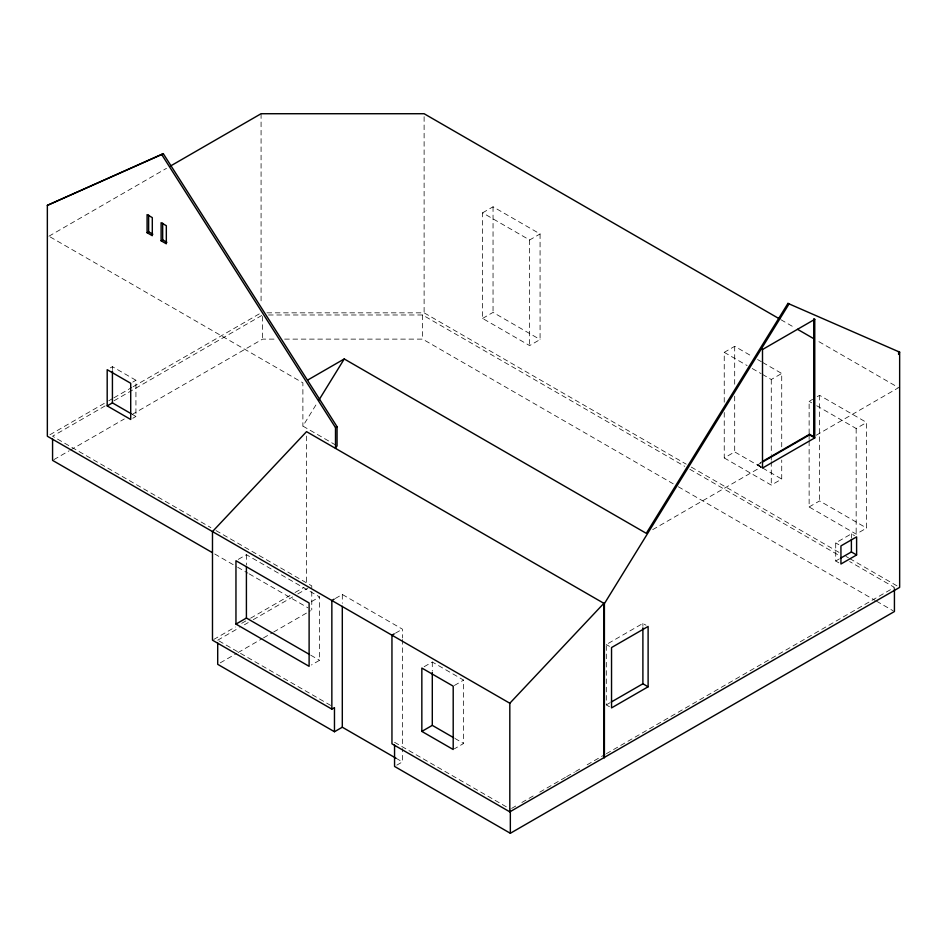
<?xml version="1.0" encoding="UTF-8"?>
<svg xmlns="http://www.w3.org/2000/svg" width="947" height="947" viewBox="0 0 947 947"><rect width="100%" height="100%" fill="white"/><g stroke="black" fill="none" stroke-linecap="round" stroke-linejoin="round"><path stroke-width="0.71" stroke-dasharray="4.74 3.55" d="M335.794 445.102L302.886 426.091L317.434 402.475M48.913 236.217L166.506 168.329M110.326 367.886L112.421 366.678L135.93 380.256L135.93 416.455L132.793 418.266M132.793 382.067L135.93 380.256M49.907 434.768L107.496 401.516M108.787 400.77L112.622 398.557M113.9 397.823L131.822 387.477M133.101 386.731L259.798 313.587M105.081 405.932L52.57 436.236L210.897 527.645M114.054 400.747L262.603 314.984M53.861 459.638L69.226 450.76M70.504 450.026L124.294 418.976M131.976 414.537L262.603 339.121L277.282 339.121M482.591 212.826L493.044 206.801L540.074 233.945L540.074 339.547L529.622 345.584L482.591 318.429L482.591 212.826L529.622 239.982L540.074 233.945M482.591 318.429L493.044 312.392L540.074 339.547M238.277 559.381L246.409 554.693L319.565 596.93L319.565 660.284L311.433 664.983M213.75 639.462L235.365 626.985M241.71 623.315L249.345 618.912M250.612 618.178L290.019 595.426M295.097 592.491L303.999 587.353M217.703 640.196L239.319 627.719M244.397 624.783L248.209 622.581M253.299 619.646L292.706 596.894M297.784 593.958L307.953 588.087M724.242 402.215L724.242 352.355L734.694 346.318L752.498 356.593M311.433 601.629L319.565 596.93M220.249 662.853L236.774 653.323M238.04 652.59L262.189 638.645M263.467 637.911L272.357 632.774M273.636 632.04L310.498 610.756M335.333 598.48L342.305 594.467L402.404 629.151L402.404 638.006M762.382 374.361L771.272 379.498L781.725 373.473L781.725 446.795M395.432 633.176L402.404 629.151M809.129 433.619L809.129 401.35L812.609 399.338M817.249 396.663L819.581 395.325L866.612 422.469L866.612 528.071L856.159 534.108L809.129 506.953L809.129 440.959M724.242 412.478L724.242 457.946L734.694 451.908L761.388 467.321M761.459 467.475L757.28 465.06L761.104 462.219M757.28 465.06L761.104 462.846M652.684 529.645L761.459 466.847L757.28 464.432M816.255 435.218L898.608 387.666L816.752 340.411M424.161 666.712L432.294 662.012L463.639 680.112L463.639 743.478L454.359 748.84M816.752 405.754L856.159 428.506L866.612 422.469M724.242 457.946L771.272 485.101L781.725 479.064L781.725 460.005M454.359 685.486L463.639 680.112M809.129 506.953L819.581 500.916L866.612 528.071M396.805 765.14L402.404 761.909L402.404 748.627M609.442 706.699L606.305 704.888L606.305 644.552L642.895 623.434L646.02 625.233M838.853 562.814L835.716 561.003L835.716 542.891L851.389 533.848L854.525 535.659M835.716 561.003L839.326 558.908M606.305 704.888L610.093 702.698M511.617 808.407L516.742 805.447M521.868 802.488L534.664 795.101M539.79 792.142L565.395 777.357M566.673 776.623L574.356 772.184M575.634 771.45L582.038 767.745M587.152 764.797L605.086 754.439M606.364 753.705L894.43 587.389L849.672 561.559M266.959 312.841L424.114 312.841L686.173 464.137M268.475 314.984L422.587 314.984L684.717 466.315M284.621 339.121L422.587 339.121L673.21 483.81M780.944 319.731L795.007 327.851M757.576 359.529L761.388 361.73M762.666 362.464L781.725 373.473M724.242 352.355L747.124 365.566M752.214 368.501L761.104 373.627M809.129 401.35L811.674 402.818M762.666 468.055L781.725 479.064M835.716 542.891L838.853 544.703M691.286 467.096L839.575 552.705M845.955 556.398L848.512 557.866M849.79 558.612L897.093 585.921M689.83 469.274L839.444 555.652M678.324 486.77L875.241 600.457M876.52 601.191L893.151 610.791M50.191 236.951L302.886 382.837L302.886 426.091M606.305 644.552L609.442 646.363M132.225 414.312L135.93 416.455M216.011 530.592L311.764 585.885L311.764 590.147M214.732 553.995L236.43 566.531M237.709 567.265L247.925 573.16M249.203 573.894L307.941 607.808M310.734 655.194L319.565 660.284M454.868 738.411L463.639 743.478M218.97 640.918L330.657 705.397M394.556 742.294L510.338 809.14M396 758.216L402.404 761.909M856.159 428.506L856.159 534.108M851.389 533.848L851.389 538.026M819.581 395.325L819.581 500.916M809.129 435.087L809.129 439.491M771.272 379.498L771.272 454.3M771.272 455.767L771.272 460.171M771.272 461.639L771.272 485.101M734.694 346.318L734.694 385.914M734.694 396.177L734.694 451.908M642.895 623.434L642.895 626.369M529.622 239.982L529.622 345.584M493.044 206.801L493.044 312.392M432.294 662.012L432.294 670.855M424.114 116.67L424.114 312.841M422.587 314.984L422.587 339.121M402.404 639.485L402.404 747.159M342.305 594.467L342.305 603.31M311.764 591.567L311.764 610.022M306.544 436.058L306.544 582.95M262.603 316.405L262.603 339.121M261.076 113.723L261.076 302.519M246.409 554.693L246.409 565.004M112.421 366.678L112.421 369.579"/><path stroke-width="1.42" d="M318.973 399.989L344.246 358.96L646.292 533.339L787.951 303.395L899.65 352.142L899.65 587.389L509.817 811.851L391.951 743.809L391.951 635.188L394.272 633.851M604.399 757.849L604.399 603.63L789.005 303.999L787.951 303.395M509.817 811.851L509.817 703.242L603.878 603.322L603.878 757.553M47.35 205.369L163.263 153.639L337.061 426.706L337.061 445.824L335.498 448.369L335.498 427.618L161.7 154.539L47.35 205.369L47.35 436.236L509.817 703.242M161.7 154.539L163.263 153.639M170.33 166.116L261.076 113.723L424.114 113.723L779.665 318.997M147.081 232.69L152.301 235.708L152.301 217.609L147.081 214.59L147.081 232.69L148.643 231.79L152.834 234.205M161.108 240.787L166.329 243.805L166.329 225.706L161.108 222.687L161.108 240.787L162.671 239.887L166.85 242.302M107.189 405.896L130.71 419.474L130.71 383.275L107.189 369.697L107.189 405.896L112.421 402.877L130.982 413.602M307.893 379.948L344.246 358.96M335.498 427.618L337.061 426.706M235.957 624.085L309.113 666.321L309.113 602.967L235.957 560.731L235.957 624.085L246.409 618.048L309.468 654.46M762.501 349.514L814.763 319.34L814.763 437.905L762.501 468.067L762.501 349.514L761.459 348.91M334.173 599.155L331.852 600.493L331.852 709.114L334.469 707.598L334.469 731.735L342.305 727.213L396 758.216M762.382 461.485L809.531 434.259L813.722 436.674L813.722 320.216M762.382 462.112L809.531 434.886L814.763 437.905M421.841 731.404L453.199 749.503L453.199 686.149L421.841 668.049L421.841 731.404L432.294 725.366L453.613 737.677M840.534 558.209L851.389 551.947L856.609 554.966L856.609 536.866L840.936 545.91L840.936 564.01L856.609 554.966M611.36 701.976L642.895 683.77L648.115 686.788L648.115 626.441L611.537 647.559L611.537 707.906L648.115 686.788M394.556 745.135L394.556 766.431L510.338 833.277L894.43 611.525L894.43 588.809M899.65 352.142L898.608 351.55L898.608 354.438M813.722 318.737L814.763 319.34M797.563 329.331L814.195 338.931M604.399 603.63L306.544 431.654L212.483 531.575L212.483 640.196L331.852 709.114M212.175 552.527L52.57 460.372L52.57 439.077M334.469 731.735L217.703 664.321L217.703 643.025M851.389 539.411L851.389 551.947M809.531 434.259L809.531 434.886M642.895 627.849L642.895 683.77M510.338 810.561L510.338 833.277M432.294 672.334L432.294 725.366M342.305 606.258L342.305 727.213M246.409 566.484L246.409 618.048M162.671 223.172L162.671 239.887M148.643 215.076L148.643 231.79M112.421 371.023L112.421 402.877"/></g></svg>
